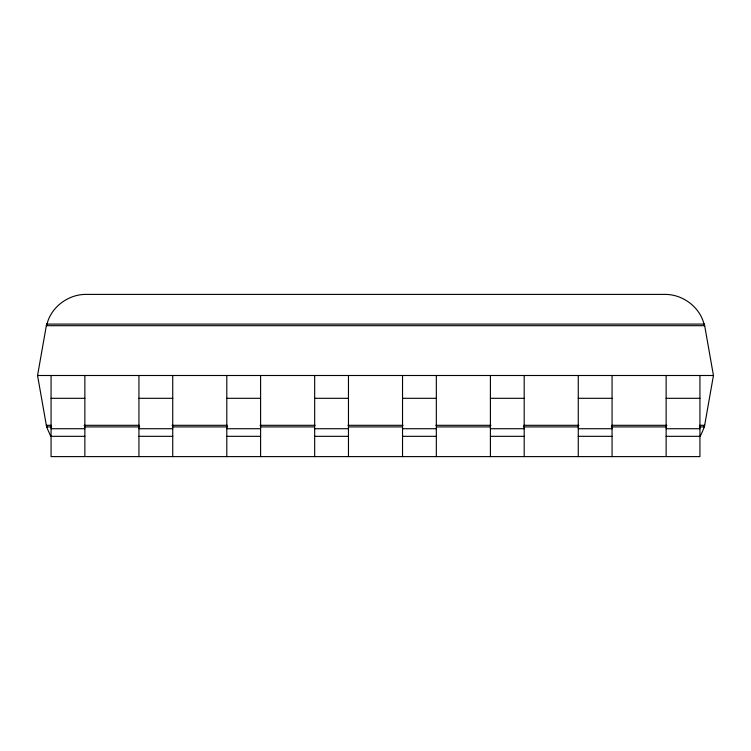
<?xml version="1.0" encoding="UTF-8"?>
<svg xmlns="http://www.w3.org/2000/svg" width="751" height="751" viewBox="0 0 751 751"><rect width="100%" height="100%" fill="white"/><g stroke="black" fill="none" stroke-linecap="round" stroke-linejoin="round"><path stroke-width="1.13" d="M50.758 436.331L47.313 428.586L46.618 425.31L46.618 426.906L37.55 375.5L46.618 324.094L46.618 325.69L46.956 324.094L704.044 324.094M46.618 325.69C50.242 307.722 67.693 294.354 85.877 294.392L665.123 294.392C683.307 294.354 700.758 307.722 704.382 325.69L704.382 324.094L713.45 375.5L704.382 426.906L704.382 425.31L704.044 426.906L699.35 426.906M704.382 425.31L703.687 428.586L700.242 436.331M46.337 325.69L704.663 325.69M37.55 375.5L713.45 375.5M51.068 398.312L84.863 398.312M138.935 398.312L172.73 398.312M226.802 398.312L260.597 398.312M314.669 398.312L348.464 398.312M402.536 398.312L436.331 398.312M490.403 398.312L524.198 398.312M578.27 398.312L612.065 398.312M666.137 398.312L699.932 398.312M46.337 425.31L51.303 425.31M84.131 425.31L139.245 425.31M172.073 425.31L227.177 425.31M260.006 425.31L315.12 425.31M347.948 425.31L403.052 425.31M435.88 425.31L490.994 425.31M523.822 425.31L578.927 425.31M611.755 425.31L666.869 425.31M699.697 425.31L704.663 425.31M46.956 426.906L51.65 426.906M84.506 426.906L139.648 426.906M172.505 426.906L227.656 426.906M260.513 426.906L314.481 426.906M348.511 426.906L402.489 426.906M436.519 426.906L490.487 426.906M523.344 426.906L578.495 426.906M611.352 426.906L666.494 426.906M51.068 428.727L84.863 428.727M138.935 428.727L172.73 428.727M226.802 428.727L260.597 428.727M314.669 428.727L348.464 428.727M402.536 428.727L436.331 428.727M490.403 428.727L524.198 428.727M578.27 428.727L612.065 428.727M666.137 428.727L699.932 428.727M51.068 436.331L84.863 436.331M138.935 436.331L172.73 436.331M226.802 436.331L260.597 436.331M314.669 436.331L348.464 436.331M402.536 436.331L436.331 436.331M490.403 436.331L524.198 436.331M578.27 436.331L612.065 436.331M666.137 436.331L699.932 436.331M85.877 456.608L665.123 456.608M699.932 375.5L699.932 456.608L666.137 456.608L666.137 375.5M612.065 375.5L612.065 456.608M578.27 375.5L578.27 456.608M524.198 375.5L524.198 456.608M490.403 375.5L490.403 456.608M436.331 375.5L436.331 456.608M402.536 375.5L402.536 456.608M348.464 375.5L348.464 456.608M314.669 375.5L314.669 456.608M260.597 375.5L260.597 456.608M226.802 375.5L226.802 456.608M172.73 375.5L172.73 456.608M138.935 375.5L138.935 456.608M84.863 375.5L84.863 456.608L51.068 456.608L51.068 375.5"/></g></svg>
